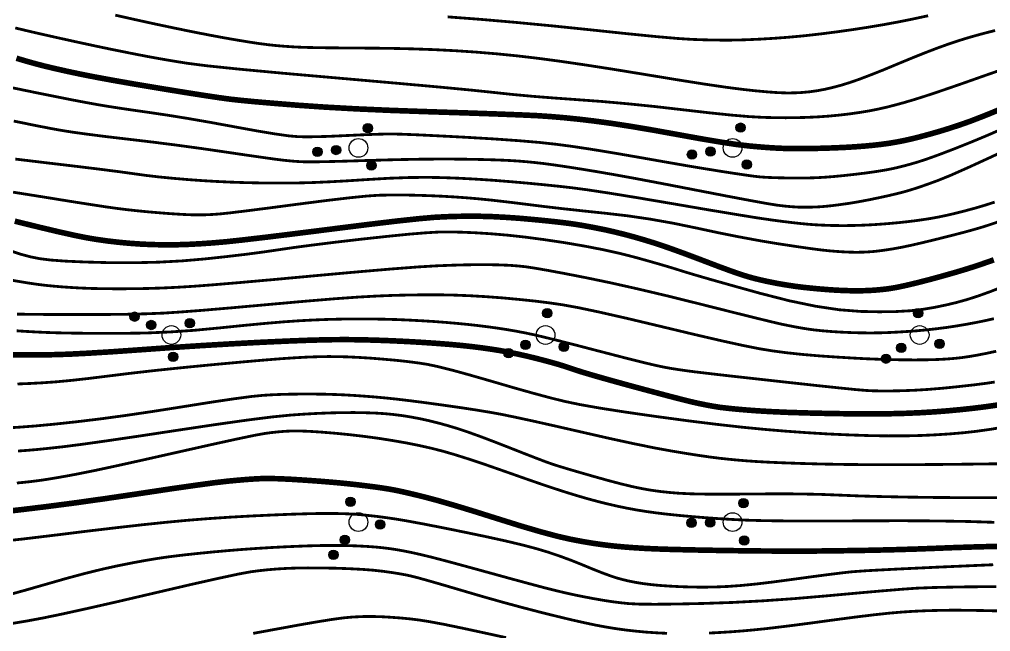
# Model space of a CAD drawing. Extents: x 396500 to 398250, y 1005980 to 1008200.
# Drawn here: x 398163.97 to 398189.93, y 1007941.11 to 1007957.47 of the extents above; entities that cross this region are included whole.
import ezdxf

# ---------------------------------------------------------------- set-up
doc = ezdxf.new("R2010")
doc.units = 0
doc.header["$LTSCALE"] = 0.5
doc.layers.get('0').update_dxf_attribs({"linetype": 'CONTINUOUS'})
doc.layers.add('DGX', color=2, linetype='CONTINUOUS')
doc.layers.add('ZBTZ', color=3, linetype='CONTINUOUS')

# ---------------------------------------------------------------- blocks, each defined once
blk = doc.blocks.new('*U110')
at = {"linetype": 'Continuous'}
for points in [[(-0.25, 2.2), (-0.238, 2.123), (-0.238, 2.277)], [(-0.238, 2.277), (-0.202, 2.053), (-0.202, 2.347)], [(-0.202, 2.053), (-0.238, 2.277), (-0.238, 2.123)], [(-0.202, 2.347), (-0.147, 1.998), (-0.147, 2.402)], [(-0.147, 1.998), (-0.202, 2.347), (-0.202, 2.053)], [(-0.147, 2.402), (-0.077, 1.962), (-0.077, 2.438)], [(-0.077, 1.962), (-0.147, 2.402), (-0.147, 1.998)], [(-0.077, 2.438), (0, 1.95), (0, 2.45)], [(0, 1.95), (-0.077, 2.438), (-0.077, 1.962)], [(0, 2.45), (0.077, 1.962), (0.077, 2.438)], [(0.077, 1.962), (0, 2.45), (0, 1.95)], [(0.077, 2.438), (0.147, 1.998), (0.147, 2.402)], [(0.147, 1.998), (0.077, 2.438), (0.077, 1.962)], [(0.147, 2.402), (0.202, 2.053), (0.202, 2.347)], [(0.202, 2.053), (0.147, 2.402), (0.147, 1.998)], [(0.202, 2.347), (0.238, 2.123), (0.238, 2.277)], [(0.238, 2.123), (0.202, 2.347), (0.202, 2.053)], [(0.25, 2.2), (0.238, 2.277), (0.238, 2.123)]]:
    blk.add_solid(points, dxfattribs=at)
blk = doc.blocks.new('*U109')
at = {"linetype": 'Continuous'}
for points in [[(-0.25, 1.2), (-0.238, 1.123), (-0.238, 1.277)], [(-0.238, 1.277), (-0.202, 1.053), (-0.202, 1.347)], [(-0.202, 1.053), (-0.238, 1.277), (-0.238, 1.123)], [(-0.202, 1.347), (-0.147, 0.998), (-0.147, 1.402)], [(-0.147, 0.998), (-0.202, 1.347), (-0.202, 1.053)], [(-0.147, 1.402), (-0.077, 0.962), (-0.077, 1.438)], [(-0.077, 0.962), (-0.147, 1.402), (-0.147, 0.998)], [(-0.077, 1.438), (0, 0.95), (0, 1.45)], [(0, 0.95), (-0.077, 1.438), (-0.077, 0.962)], [(0, 1.45), (0.077, 0.962), (0.077, 1.438)], [(0.077, 0.962), (0, 1.45), (0, 0.95)], [(0.077, 1.438), (0.147, 0.998), (0.147, 1.402)], [(0.147, 0.998), (0.077, 1.438), (0.077, 0.962)], [(0.147, 1.402), (0.202, 1.053), (0.202, 1.347)], [(0.202, 1.053), (0.147, 1.402), (0.147, 0.998)], [(0.202, 1.347), (0.238, 1.123), (0.238, 1.277)], [(0.238, 1.123), (0.202, 1.347), (0.202, 1.053)], [(0.25, 1.2), (0.238, 1.277), (0.238, 1.123)]]:
    blk.add_solid(points, dxfattribs=at)
blk = doc.blocks.new('*U108')
at = {"linetype": 'Continuous'}
for points in [[(-1.238, -0.523), (-1.202, -0.747), (-1.202, -0.453)], [(-1.202, -0.453), (-1.147, -0.802), (-1.147, -0.398)], [(-1.147, -0.802), (-1.202, -0.453), (-1.202, -0.747)], [(-1.147, -0.398), (-1.077, -0.838), (-1.077, -0.362)], [(-1.077, -0.838), (-1.147, -0.398), (-1.147, -0.802)], [(-1.077, -0.362), (-1, -0.85), (-1, -0.35)], [(-1, -0.85), (-1.077, -0.362), (-1.077, -0.838)], [(-1, -0.35), (-0.923, -0.838), (-0.923, -0.362)], [(-0.923, -0.838), (-1, -0.35), (-1, -0.85)], [(-0.923, -0.362), (-0.853, -0.802), (-0.853, -0.398)], [(-0.853, -0.802), (-0.923, -0.362), (-0.923, -0.838)], [(-0.853, -0.398), (-0.798, -0.747), (-0.798, -0.453)], [(-0.798, -0.747), (-0.853, -0.398), (-0.853, -0.802)], [(-0.798, -0.453), (-0.762, -0.677), (-0.762, -0.523)], [(-0.762, -0.677), (-0.798, -0.453), (-0.798, -0.747)], [(-1.25, -0.6), (-1.238, -0.677), (-1.238, -0.523)], [(-1.202, -0.747), (-1.238, -0.523), (-1.238, -0.677)], [(-0.75, -0.6), (-0.762, -0.523), (-0.762, -0.677)]]:
    blk.add_solid(points, dxfattribs=at)
blk = doc.blocks.new('*U107')
at = {"linetype": 'Continuous'}
for points in [[(0.762, -0.523), (0.798, -0.747), (0.798, -0.453)], [(0.798, -0.453), (0.853, -0.802), (0.853, -0.398)], [(0.853, -0.802), (0.798, -0.453), (0.798, -0.747)], [(0.853, -0.398), (0.923, -0.838), (0.923, -0.362)], [(0.923, -0.838), (0.853, -0.398), (0.853, -0.802)], [(0.923, -0.362), (1, -0.85), (1, -0.35)], [(1, -0.85), (0.923, -0.362), (0.923, -0.838)], [(1, -0.35), (1.077, -0.838), (1.077, -0.362)], [(1.077, -0.838), (1, -0.35), (1, -0.85)], [(1.077, -0.362), (1.147, -0.802), (1.147, -0.398)], [(1.147, -0.802), (1.077, -0.362), (1.077, -0.838)], [(1.147, -0.398), (1.202, -0.747), (1.202, -0.453)], [(1.202, -0.747), (1.147, -0.398), (1.147, -0.802)], [(1.202, -0.453), (1.238, -0.677), (1.238, -0.523)], [(1.238, -0.677), (1.202, -0.453), (1.202, -0.747)], [(0.75, -0.6), (0.762, -0.677), (0.762, -0.523)], [(0.798, -0.747), (0.762, -0.523), (0.762, -0.677)], [(1.25, -0.6), (1.238, -0.523), (1.238, -0.677)]]:
    blk.add_solid(points, dxfattribs=at)
blk = doc.blocks.new('gc160')
for centre, radius in [((0, 2.2), 0.25), ((0, 1.2), 0.25), ((0, 0), 0.5), ((-1, -0.6), 0.25), ((1, -0.6), 0.25)]:
    blk.add_circle(centre, radius)
at = {"linetype": 'Continuous'}
for name in ['*U110', '*U109', '*U108', '*U107']:
    blk.add_blockref(name, (0, 0), dxfattribs=at)

msp = doc.modelspace()

# ---------------------------------------------------------------- linework, layer by layer
at = {"layer": 'DGX', "linetype": 'Continuous', "const_width": 0.075}
for points in [[(398190.052, 1007957.177), (398189.724, 1007957.094), (398189.409, 1007957.007), (398189.109, 1007956.916), (398188.823, 1007956.821), (398188.527, 1007956.715), (398188.2, 1007956.59), (398187.84, 1007956.446), (398187.448, 1007956.284), (398187.063, 1007956.123), (398186.721, 1007955.988), (398186.424, 1007955.875), (398186.171, 1007955.787), (398185.944, 1007955.717), (398185.722, 1007955.657), (398185.506, 1007955.607), (398185.297, 1007955.568), (398185.09, 1007955.539), (398184.883, 1007955.52), (398184.676, 1007955.51), (398184.469, 1007955.509), (398184.241, 1007955.517), (398183.973, 1007955.536), (398183.665, 1007955.564), (398183.317, 1007955.602), (398182.88, 1007955.658), (398182.307, 1007955.742), (398181.598, 1007955.854), (398180.752, 1007955.993), (398179.883, 1007956.135), (398179.107, 1007956.256), (398178.422, 1007956.356), (398177.829, 1007956.435), (398177.282, 1007956.499), (398176.732, 1007956.554), (398176.181, 1007956.6), (398175.629, 1007956.637), (398175.064, 1007956.666), (398174.478, 1007956.687), (398173.869, 1007956.701), (398173.239, 1007956.707), (398172.649, 1007956.711), (398172.163, 1007956.716), (398171.78, 1007956.722), (398171.502, 1007956.73), (398171.278, 1007956.741), (398171.059, 1007956.756), (398170.845, 1007956.774), (398170.637, 1007956.796), (398170.408, 1007956.825), (398170.132, 1007956.866), (398169.809, 1007956.919), (398169.439, 1007956.983), (398169.027, 1007957.06), (398168.578, 1007957.148), (398168.091, 1007957.248), (398167.567, 1007957.359), (398167.038, 1007957.475), (398166.537, 1007957.588)], [(398175.42, 1007957.542), (398176.306, 1007957.475), (398177.242, 1007957.394), (398178.228, 1007957.3), (398179.264, 1007957.193), (398180.227, 1007957.091), (398180.992, 1007957.015), (398181.56, 1007956.965), (398181.931, 1007956.941), (398182.197, 1007956.931), (398182.454, 1007956.924), (398182.7, 1007956.921), (398182.936, 1007956.92), (398183.186, 1007956.923), (398183.473, 1007956.933), (398183.798, 1007956.948), (398184.16, 1007956.97), (398184.549, 1007956.999), (398184.956, 1007957.037), (398185.379, 1007957.085), (398185.82, 1007957.141), (398186.258, 1007957.203), (398186.673, 1007957.267), (398187.066, 1007957.333), (398187.436, 1007957.401), (398187.822, 1007957.478), (398188.262, 1007957.572)], [(398190.244, 1007956.135), (398189.735, 1007955.958), (398189.234, 1007955.781), (398188.801, 1007955.631), (398188.434, 1007955.506), (398188.134, 1007955.408), (398187.873, 1007955.326), (398187.622, 1007955.252), (398187.381, 1007955.186), (398187.15, 1007955.127), (398186.918, 1007955.075), (398186.674, 1007955.027), (398186.419, 1007954.985), (398186.152, 1007954.947), (398185.878, 1007954.915), (398185.601, 1007954.889), (398185.32, 1007954.869), (398185.037, 1007954.856), (398184.749, 1007954.848), (398184.454, 1007954.845), (398184.153, 1007954.848), (398183.846, 1007954.856), (398183.479, 1007954.876), (398183, 1007954.917), (398182.41, 1007954.978), (398181.707, 1007955.059), (398180.962, 1007955.145), (398180.242, 1007955.218), (398179.549, 1007955.28), (398178.882, 1007955.329), (398178.253, 1007955.374), (398177.674, 1007955.42), (398177.145, 1007955.469), (398176.667, 1007955.52), (398176.065, 1007955.583), (398175.167, 1007955.669), (398173.972, 1007955.776), (398172.481, 1007955.907), (398171.002, 1007956.037), (398169.845, 1007956.145), (398169.008, 1007956.232), (398168.493, 1007956.297), (398168.132, 1007956.354), (398167.757, 1007956.418), (398167.367, 1007956.489), (398166.963, 1007956.567), (398166.529, 1007956.654), (398166.05, 1007956.754), (398165.525, 1007956.867), (398164.954, 1007956.993), (398164.384, 1007957.122), (398163.864, 1007957.245)], [(398163.731, 1007955.658), (398164.317, 1007955.537), (398164.892, 1007955.421), (398165.374, 1007955.325), (398165.762, 1007955.251), (398166.056, 1007955.198), (398166.33, 1007955.152), (398166.657, 1007955.101), (398167.037, 1007955.045), (398167.471, 1007954.983), (398167.956, 1007954.911), (398168.492, 1007954.824), (398169.078, 1007954.722), (398169.715, 1007954.605), (398170.317, 1007954.495), (398170.802, 1007954.414), (398171.169, 1007954.362), (398171.418, 1007954.34), (398171.639, 1007954.335), (398171.923, 1007954.339), (398172.27, 1007954.349), (398172.68, 1007954.368), (398173.088, 1007954.387), (398173.431, 1007954.401), (398173.709, 1007954.409), (398173.921, 1007954.412), (398174.18, 1007954.406), (398174.596, 1007954.39), (398175.17, 1007954.362), (398175.901, 1007954.324), (398176.66, 1007954.279), (398177.316, 1007954.233), (398177.869, 1007954.186), (398178.318, 1007954.137), (398178.756, 1007954.079), (398179.27, 1007954.001), (398179.862, 1007953.904), (398180.531, 1007953.788), (398181.201, 1007953.67), (398181.793, 1007953.567), (398182.309, 1007953.481), (398182.747, 1007953.41), (398183.111, 1007953.354), (398183.401, 1007953.311), (398183.617, 1007953.281), (398183.76, 1007953.265), (398183.883, 1007953.256), (398184.039, 1007953.248), (398184.229, 1007953.242), (398184.452, 1007953.237), (398184.686, 1007953.234), (398184.908, 1007953.234), (398185.117, 1007953.238), (398185.315, 1007953.245), (398185.519, 1007953.257), (398185.749, 1007953.275), (398186.004, 1007953.3), (398186.284, 1007953.331), (398186.561, 1007953.364), (398186.808, 1007953.398), (398187.025, 1007953.432), (398187.212, 1007953.465), (398187.39, 1007953.503), (398187.579, 1007953.549), (398187.781, 1007953.603), (398187.994, 1007953.665), (398188.246, 1007953.748), (398188.565, 1007953.863), (398188.95, 1007954.01), (398189.401, 1007954.19), (398189.863, 1007954.382), (398190.282, 1007954.566)], [(398190.752, 1007954.176), (398189.969, 1007953.807), (398189.336, 1007953.516), (398188.855, 1007953.303), (398188.524, 1007953.169), (398188.283, 1007953.081), (398188.07, 1007953.006), (398187.884, 1007952.945), (398187.727, 1007952.896), (398187.571, 1007952.853), (398187.391, 1007952.808), (398187.187, 1007952.76), (398186.958, 1007952.71), (398186.727, 1007952.662), (398186.517, 1007952.621), (398186.327, 1007952.587), (398186.157, 1007952.559), (398186.001, 1007952.537), (398185.851, 1007952.516), (398185.707, 1007952.498), (398185.569, 1007952.483), (398185.43, 1007952.47), (398185.282, 1007952.461), (398185.125, 1007952.456), (398184.959, 1007952.454), (398184.785, 1007952.457), (398184.604, 1007952.468), (398184.415, 1007952.486), (398184.218, 1007952.51), (398183.932, 1007952.557), (398183.475, 1007952.64), (398182.846, 1007952.759), (398182.045, 1007952.914), (398181.214, 1007953.075), (398180.491, 1007953.212), (398179.877, 1007953.324), (398179.373, 1007953.411), (398178.95, 1007953.48), (398178.581, 1007953.538), (398178.267, 1007953.584), (398178.007, 1007953.619), (398177.774, 1007953.646), (398177.541, 1007953.669), (398177.308, 1007953.688), (398177.075, 1007953.703), (398176.814, 1007953.715), (398176.499, 1007953.725), (398176.128, 1007953.734), (398175.703, 1007953.74), (398175.216, 1007953.742), (398174.658, 1007953.737), (398174.031, 1007953.725), (398173.333, 1007953.705), (398172.676, 1007953.685), (398172.169, 1007953.672), (398171.812, 1007953.666), (398171.605, 1007953.667), (398171.469, 1007953.673), (398171.326, 1007953.682), (398171.175, 1007953.696), (398171.017, 1007953.712), (398170.796, 1007953.74), (398170.46, 1007953.787), (398170.008, 1007953.852), (398169.44, 1007953.936), (398168.812, 1007954.027), (398168.18, 1007954.113), (398167.544, 1007954.194), (398166.903, 1007954.27), (398166.307, 1007954.34), (398165.802, 1007954.404), (398165.39, 1007954.461), (398165.069, 1007954.512), (398164.748, 1007954.571), (398164.333, 1007954.653), (398163.823, 1007954.757)], [(398190.04, 1007952.591), (398189.78, 1007952.507), (398189.514, 1007952.429), (398189.242, 1007952.355), (398188.975, 1007952.288), (398188.729, 1007952.231), (398188.502, 1007952.185), (398188.295, 1007952.148), (398188.097, 1007952.118), (398187.897, 1007952.09), (398187.696, 1007952.066), (398187.493, 1007952.044), (398187.29, 1007952.025), (398187.086, 1007952.008), (398186.882, 1007951.993), (398186.677, 1007951.981), (398186.472, 1007951.972), (398186.262, 1007951.966), (398186.049, 1007951.963), (398185.833, 1007951.964), (398185.621, 1007951.968), (398185.418, 1007951.976), (398185.226, 1007951.986), (398185.045, 1007952), (398184.853, 1007952.018), (398184.63, 1007952.043), (398184.375, 1007952.074), (398184.09, 1007952.112), (398183.699, 1007952.169), (398183.131, 1007952.261), (398182.384, 1007952.385), (398181.46, 1007952.544), (398180.529, 1007952.702), (398179.764, 1007952.827), (398179.164, 1007952.918), (398178.731, 1007952.976), (398178.365, 1007953.017), (398177.972, 1007953.057), (398177.551, 1007953.098), (398177.101, 1007953.137), (398176.641, 1007953.174), (398176.189, 1007953.204), (398175.744, 1007953.228), (398175.307, 1007953.245), (398174.856, 1007953.253), (398174.37, 1007953.247), (398173.849, 1007953.228), (398173.292, 1007953.195), (398172.746, 1007953.16), (398172.257, 1007953.133), (398171.826, 1007953.114), (398171.451, 1007953.104), (398171.101, 1007953.1), (398170.743, 1007953.1), (398170.377, 1007953.104), (398170.003, 1007953.112), (398169.623, 1007953.125), (398169.238, 1007953.143), (398168.848, 1007953.166), (398168.454, 1007953.195), (398168.068, 1007953.228), (398167.703, 1007953.264), (398167.361, 1007953.304), (398167.04, 1007953.348), (398166.66, 1007953.401), (398166.138, 1007953.468), (398165.476, 1007953.549), (398164.673, 1007953.644), (398163.866, 1007953.741)], [(398163.806, 1007952.856), (398164.565, 1007952.736), (398165.255, 1007952.624), (398165.821, 1007952.535), (398166.264, 1007952.467), (398166.583, 1007952.422), (398166.847, 1007952.389), (398167.126, 1007952.359), (398167.42, 1007952.33), (398167.727, 1007952.304), (398168.023, 1007952.281), (398168.281, 1007952.265), (398168.502, 1007952.254), (398168.684, 1007952.249), (398168.849, 1007952.25), (398169.017, 1007952.254), (398169.187, 1007952.264), (398169.359, 1007952.277), (398169.617, 1007952.305), (398170.044, 1007952.357), (398170.64, 1007952.433), (398171.405, 1007952.534), (398172.177, 1007952.633), (398172.796, 1007952.706), (398173.261, 1007952.753), (398173.573, 1007952.774), (398173.816, 1007952.779), (398174.078, 1007952.781), (398174.357, 1007952.779), (398174.654, 1007952.772), (398174.961, 1007952.762), (398175.271, 1007952.748), (398175.584, 1007952.73), (398175.9, 1007952.708), (398176.238, 1007952.679), (398176.616, 1007952.641), (398177.033, 1007952.593), (398177.491, 1007952.537), (398177.984, 1007952.475), (398178.505, 1007952.414), (398179.056, 1007952.354), (398179.636, 1007952.293), (398180.233, 1007952.224), (398180.837, 1007952.135), (398181.446, 1007952.027), (398182.061, 1007951.9), (398182.662, 1007951.771), (398183.23, 1007951.658), (398183.764, 1007951.559), (398184.264, 1007951.476), (398184.712, 1007951.408), (398185.086, 1007951.354), (398185.388, 1007951.314), (398185.617, 1007951.289), (398185.802, 1007951.274), (398185.974, 1007951.262), (398186.131, 1007951.255), (398186.275, 1007951.251), (398186.41, 1007951.251), (398186.537, 1007951.254), (398186.658, 1007951.26), (398186.773, 1007951.268), (398186.893, 1007951.28), (398187.029, 1007951.297), (398187.181, 1007951.319), (398187.35, 1007951.346), (398187.556, 1007951.384), (398187.823, 1007951.44), (398188.15, 1007951.516), (398188.537, 1007951.61), (398188.925, 1007951.708), (398189.256, 1007951.794), (398189.53, 1007951.87), (398189.746, 1007951.934), (398189.94, 1007951.997), (398190.146, 1007952.067)], [(398163.625, 1007950.529), (398163.94, 1007950.473), (398164.221, 1007950.427), (398164.468, 1007950.391), (398164.681, 1007950.365), (398164.886, 1007950.345), (398165.106, 1007950.326), (398165.342, 1007950.31), (398165.594, 1007950.295), (398165.873, 1007950.284), (398166.189, 1007950.277), (398166.544, 1007950.274), (398166.936, 1007950.275), (398167.349, 1007950.281), (398167.767, 1007950.294), (398168.19, 1007950.314), (398168.617, 1007950.34), (398169.144, 1007950.38), (398169.869, 1007950.441), (398170.79, 1007950.523), (398171.908, 1007950.626), (398173.022, 1007950.727), (398173.934, 1007950.805), (398174.642, 1007950.859), (398175.147, 1007950.889), (398175.536, 1007950.904), (398175.897, 1007950.914), (398176.229, 1007950.919), (398176.532, 1007950.918), (398176.81, 1007950.912), (398177.063, 1007950.902), (398177.292, 1007950.885), (398177.497, 1007950.864), (398177.743, 1007950.827), (398178.095, 1007950.766), (398178.552, 1007950.681), (398179.116, 1007950.571), (398179.77, 1007950.435), (398180.497, 1007950.272), (398181.297, 1007950.083), (398182.171, 1007949.866), (398182.99, 1007949.659), (398183.626, 1007949.501), (398184.077, 1007949.391), (398184.345, 1007949.328), (398184.521, 1007949.292), (398184.695, 1007949.258), (398184.867, 1007949.227), (398185.037, 1007949.199), (398185.221, 1007949.174), (398185.433, 1007949.152), (398185.673, 1007949.132), (398185.941, 1007949.115), (398186.217, 1007949.103), (398186.482, 1007949.096), (398186.735, 1007949.094), (398186.976, 1007949.097), (398187.214, 1007949.105), (398187.459, 1007949.117), (398187.71, 1007949.133), (398187.968, 1007949.152), (398188.228, 1007949.177), (398188.489, 1007949.206), (398188.751, 1007949.24), (398189.013, 1007949.279), (398189.273, 1007949.323), (398189.527, 1007949.37), (398189.776, 1007949.42), (398190.02, 1007949.475)], [(398190.083, 1007948.605), (398189.834, 1007948.551), (398189.6, 1007948.505), (398189.382, 1007948.467), (398189.178, 1007948.437), (398188.972, 1007948.414), (398188.744, 1007948.396), (398188.494, 1007948.383), (398188.222, 1007948.376), (398187.932, 1007948.373), (398187.63, 1007948.374), (398187.314, 1007948.38), (398186.984, 1007948.389), (398186.631, 1007948.403), (398186.243, 1007948.423), (398185.82, 1007948.449), (398185.363, 1007948.48), (398184.906, 1007948.519), (398184.482, 1007948.564), (398184.091, 1007948.616), (398183.733, 1007948.675), (398183.313, 1007948.759), (398182.735, 1007948.886), (398181.999, 1007949.057), (398181.105, 1007949.271), (398180.211, 1007949.484), (398179.476, 1007949.651), (398178.901, 1007949.772), (398178.486, 1007949.847), (398178.135, 1007949.898), (398177.755, 1007949.945), (398177.345, 1007949.988), (398176.906, 1007950.029), (398176.459, 1007950.063), (398176.026, 1007950.088), (398175.608, 1007950.105), (398175.204, 1007950.113), (398174.803, 1007950.113), (398174.392, 1007950.108), (398173.973, 1007950.098), (398173.545, 1007950.081), (398173.038, 1007950.053), (398172.383, 1007950.006), (398171.581, 1007949.939), (398170.63, 1007949.854), (398169.687, 1007949.769), (398168.905, 1007949.702), (398168.286, 1007949.654), (398167.828, 1007949.624), (398167.403, 1007949.607), (398166.88, 1007949.594), (398166.259, 1007949.587), (398165.541, 1007949.585), (398164.849, 1007949.587), (398164.305, 1007949.591), (398163.91, 1007949.597)], [(398163.901, 1007949.151), (398164.167, 1007949.134), (398164.432, 1007949.119), (398164.697, 1007949.107), (398164.961, 1007949.098), (398165.27, 1007949.091), (398165.668, 1007949.086), (398166.154, 1007949.083), (398166.729, 1007949.083), (398167.356, 1007949.092), (398167.999, 1007949.12), (398168.657, 1007949.165), (398169.33, 1007949.229), (398169.975, 1007949.295), (398170.544, 1007949.349), (398171.039, 1007949.391), (398171.459, 1007949.42), (398171.839, 1007949.44), (398172.217, 1007949.455), (398172.592, 1007949.464), (398172.964, 1007949.468), (398173.331, 1007949.467), (398173.692, 1007949.462), (398174.047, 1007949.452), (398174.395, 1007949.437), (398174.734, 1007949.419), (398175.06, 1007949.399), (398175.373, 1007949.375), (398175.672, 1007949.349), (398175.96, 1007949.321), (398176.236, 1007949.29), (398176.501, 1007949.257), (398176.755, 1007949.222), (398177.001, 1007949.184), (398177.24, 1007949.143), (398177.475, 1007949.098), (398177.704, 1007949.051), (398177.986, 1007948.985), (398178.383, 1007948.887), (398178.894, 1007948.757), (398179.519, 1007948.594), (398180.137, 1007948.434), (398180.628, 1007948.31), (398180.992, 1007948.224), (398181.229, 1007948.174), (398181.408, 1007948.143), (398181.599, 1007948.113), (398181.8, 1007948.084), (398182.013, 1007948.056), (398182.323, 1007948.019), (398182.815, 1007947.962), (398183.491, 1007947.886), (398184.35, 1007947.791), (398185.203, 1007947.697), (398185.862, 1007947.627), (398186.328, 1007947.58), (398186.6, 1007947.557), (398186.793, 1007947.547), (398187.021, 1007947.543), (398187.285, 1007947.544), (398187.583, 1007947.55), (398187.913, 1007947.563), (398188.271, 1007947.585), (398188.657, 1007947.617), (398189.069, 1007947.659), (398189.462, 1007947.703), (398189.787, 1007947.744), (398190.043, 1007947.782)], [(398163.923, 1007947.73), (398164.254, 1007947.743), (398164.589, 1007947.761), (398164.955, 1007947.787), (398165.378, 1007947.827), (398165.858, 1007947.881), (398166.395, 1007947.948), (398166.989, 1007948.021), (398167.642, 1007948.095), (398168.353, 1007948.169), (398169.123, 1007948.244), (398169.862, 1007948.312), (398170.48, 1007948.366), (398170.977, 1007948.406), (398171.354, 1007948.431), (398171.662, 1007948.448), (398171.954, 1007948.458), (398172.228, 1007948.463), (398172.486, 1007948.461), (398172.75, 1007948.454), (398173.042, 1007948.44), (398173.362, 1007948.42), (398173.711, 1007948.392), (398174.056, 1007948.361), (398174.367, 1007948.327), (398174.643, 1007948.291), (398174.884, 1007948.253), (398175.159, 1007948.195), (398175.536, 1007948.101), (398176.016, 1007947.969), (398176.599, 1007947.801), (398177.195, 1007947.627), (398177.718, 1007947.48), (398178.167, 1007947.359), (398178.541, 1007947.266), (398178.948, 1007947.181), (398179.49, 1007947.085), (398180.168, 1007946.979), (398180.983, 1007946.862), (398181.828, 1007946.748), (398182.595, 1007946.653), (398183.286, 1007946.575), (398183.9, 1007946.515), (398184.473, 1007946.467), (398185.041, 1007946.427), (398185.603, 1007946.393), (398186.16, 1007946.368), (398186.695, 1007946.35), (398187.192, 1007946.342), (398187.65, 1007946.343), (398188.069, 1007946.353), (398188.461, 1007946.371), (398188.838, 1007946.395), (398189.199, 1007946.426), (398189.546, 1007946.464), (398189.948, 1007946.521), (398190.48, 1007946.612)], [(398163.54, 1007946.55), (398163.942, 1007946.573), (398164.402, 1007946.608), (398164.919, 1007946.657), (398165.494, 1007946.719), (398166.125, 1007946.795), (398166.812, 1007946.888), (398167.555, 1007946.998), (398168.355, 1007947.124), (398169.108, 1007947.244), (398169.714, 1007947.334), (398170.173, 1007947.395), (398170.483, 1007947.426), (398170.728, 1007947.441), (398170.991, 1007947.452), (398171.271, 1007947.458), (398171.569, 1007947.461), (398171.868, 1007947.46), (398172.154, 1007947.456), (398172.426, 1007947.448), (398172.683, 1007947.437), (398172.938, 1007947.422), (398173.199, 1007947.404), (398173.466, 1007947.383), (398173.741, 1007947.358), (398174.047, 1007947.326), (398174.409, 1007947.283), (398174.828, 1007947.229), (398175.303, 1007947.164), (398175.778, 1007947.096), (398176.198, 1007947.032), (398176.561, 1007946.972), (398176.868, 1007946.916), (398177.212, 1007946.845), (398177.685, 1007946.743), (398178.287, 1007946.608), (398179.017, 1007946.441), (398179.763, 1007946.271), (398180.409, 1007946.131), (398180.957, 1007946.02), (398181.405, 1007945.938), (398181.784, 1007945.875), (398182.122, 1007945.822), (398182.419, 1007945.779), (398182.675, 1007945.746), (398182.915, 1007945.72), (398183.161, 1007945.696), (398183.415, 1007945.675), (398183.676, 1007945.657), (398183.984, 1007945.64), (398184.378, 1007945.623), (398184.857, 1007945.606), (398185.423, 1007945.59), (398186.094, 1007945.578), (398186.89, 1007945.572), (398187.81, 1007945.573), (398188.855, 1007945.581), (398189.845, 1007945.593), (398190.603, 1007945.605)], [(398163.937, 1007945.938), (398164.166, 1007945.954), (398164.443, 1007945.978), (398164.767, 1007946.011), (398165.138, 1007946.052), (398165.625, 1007946.114), (398166.294, 1007946.208), (398167.146, 1007946.333), (398168.181, 1007946.49), (398169.215, 1007946.645), (398170.064, 1007946.765), (398170.729, 1007946.849), (398171.209, 1007946.897), (398171.589, 1007946.924), (398171.952, 1007946.944), (398172.297, 1007946.957), (398172.625, 1007946.965), (398172.934, 1007946.966), (398173.221, 1007946.961), (398173.486, 1007946.952), (398173.73, 1007946.937), (398173.965, 1007946.915), (398174.204, 1007946.885), (398174.446, 1007946.846), (398174.692, 1007946.799), (398174.94, 1007946.744), (398175.188, 1007946.682), (398175.437, 1007946.613), (398175.687, 1007946.537), (398175.96, 1007946.446), (398176.281, 1007946.331), (398176.649, 1007946.192), (398177.065, 1007946.03), (398177.466, 1007945.872), (398177.788, 1007945.747), (398178.032, 1007945.654), (398178.198, 1007945.595), (398178.363, 1007945.541), (398178.603, 1007945.468), (398178.92, 1007945.375), (398179.312, 1007945.262), (398179.716, 1007945.149), (398180.07, 1007945.056), (398180.374, 1007944.983), (398180.628, 1007944.93), (398180.861, 1007944.89), (398181.105, 1007944.856), (398181.359, 1007944.829), (398181.623, 1007944.808), (398181.945, 1007944.793), (398182.372, 1007944.785), (398182.905, 1007944.784), (398183.542, 1007944.789), (398184.207, 1007944.794), (398184.821, 1007944.791), (398185.385, 1007944.779), (398185.898, 1007944.759), (398186.427, 1007944.737), (398187.039, 1007944.72), (398187.734, 1007944.706), (398188.511, 1007944.696), (398189.274, 1007944.691), (398189.925, 1007944.689), (398190.466, 1007944.691)], [(398163.906, 1007945.083), (398164.063, 1007945.098), (398164.224, 1007945.115), (398164.391, 1007945.135), (398164.562, 1007945.158), (398164.754, 1007945.187), (398164.982, 1007945.225), (398165.247, 1007945.272), (398165.548, 1007945.328), (398165.952, 1007945.409), (398166.525, 1007945.532), (398167.267, 1007945.696), (398168.178, 1007945.901), (398169.072, 1007946.102), (398169.761, 1007946.253), (398170.246, 1007946.355), (398170.526, 1007946.406), (398170.703, 1007946.43), (398170.881, 1007946.449), (398171.059, 1007946.464), (398171.237, 1007946.473), (398171.442, 1007946.474), (398171.704, 1007946.465), (398172.021, 1007946.445), (398172.394, 1007946.415), (398172.791, 1007946.376), (398173.183, 1007946.33), (398173.569, 1007946.278), (398173.949, 1007946.218), (398174.315, 1007946.154), (398174.659, 1007946.085), (398174.981, 1007946.013), (398175.281, 1007945.937), (398175.602, 1007945.844), (398175.986, 1007945.723), (398176.435, 1007945.573), (398176.948, 1007945.394), (398177.461, 1007945.213), (398177.908, 1007945.058), (398178.29, 1007944.93), (398178.607, 1007944.828), (398178.888, 1007944.742), (398179.164, 1007944.662), (398179.434, 1007944.589), (398179.699, 1007944.523), (398179.96, 1007944.463), (398180.219, 1007944.409), (398180.476, 1007944.362), (398180.731, 1007944.321), (398180.998, 1007944.284), (398181.291, 1007944.249), (398181.612, 1007944.216), (398181.959, 1007944.184), (398182.321, 1007944.155), (398182.688, 1007944.129), (398183.058, 1007944.107), (398183.433, 1007944.089), (398183.906, 1007944.076), (398184.567, 1007944.068), (398185.418, 1007944.067), (398186.459, 1007944.071), (398187.534, 1007944.075), (398188.488, 1007944.069), (398189.321, 1007944.055), (398190.033, 1007944.032)], [(398190.001, 1007942.899), (398188.516, 1007942.834), (398187.389, 1007942.78), (398186.619, 1007942.739), (398186.208, 1007942.709), (398185.935, 1007942.678), (398185.582, 1007942.634), (398185.149, 1007942.577), (398184.637, 1007942.507), (398184.114, 1007942.437), (398183.652, 1007942.382), (398183.251, 1007942.343), (398182.909, 1007942.318), (398182.596, 1007942.305), (398182.281, 1007942.299), (398181.964, 1007942.302), (398181.644, 1007942.312), (398181.34, 1007942.328), (398181.067, 1007942.347), (398180.827, 1007942.371), (398180.619, 1007942.398), (398180.432, 1007942.429), (398180.256, 1007942.464), (398180.09, 1007942.504), (398179.935, 1007942.547), (398179.766, 1007942.603), (398179.557, 1007942.68), (398179.308, 1007942.778), (398179.021, 1007942.897), (398178.713, 1007943.02), (398178.404, 1007943.134), (398178.094, 1007943.238), (398177.783, 1007943.331), (398177.427, 1007943.425), (398176.984, 1007943.531), (398176.453, 1007943.648), (398175.834, 1007943.777), (398175.225, 1007943.9), (398174.721, 1007943.998), (398174.323, 1007944.071), (398174.031, 1007944.12), (398173.794, 1007944.155), (398173.562, 1007944.186), (398173.335, 1007944.212), (398173.112, 1007944.235), (398172.879, 1007944.253), (398172.619, 1007944.264), (398172.333, 1007944.269), (398172.02, 1007944.269), (398171.66, 1007944.261), (398171.234, 1007944.248), (398170.74, 1007944.228), (398170.18, 1007944.202), (398169.59, 1007944.169), (398169.009, 1007944.13), (398168.437, 1007944.084), (398167.874, 1007944.031), (398167.271, 1007943.968), (398166.581, 1007943.89), (398165.803, 1007943.798), (398164.938, 1007943.691), (398164.058, 1007943.585), (398163.236, 1007943.496)], [(398181.286, 1007941.065), (398181.015, 1007941.078), (398180.742, 1007941.096), (398180.469, 1007941.121), (398180.195, 1007941.152), (398179.919, 1007941.19), (398179.643, 1007941.235), (398179.366, 1007941.287), (398179.064, 1007941.351), (398178.714, 1007941.43), (398178.316, 1007941.526), (398177.87, 1007941.637), (398177.39, 1007941.762), (398176.892, 1007941.897), (398176.374, 1007942.043), (398175.838, 1007942.2), (398175.343, 1007942.346), (398174.948, 1007942.46), (398174.655, 1007942.542), (398174.462, 1007942.592), (398174.307, 1007942.626), (398174.127, 1007942.659), (398173.923, 1007942.691), (398173.694, 1007942.723), (398173.434, 1007942.752), (398173.133, 1007942.775), (398172.793, 1007942.793), (398172.414, 1007942.806), (398172.033, 1007942.812), (398171.688, 1007942.814), (398171.38, 1007942.81), (398171.108, 1007942.8), (398170.858, 1007942.785), (398170.617, 1007942.765), (398170.384, 1007942.74), (398170.159, 1007942.71), (398169.832, 1007942.65), (398169.295, 1007942.535), (398168.546, 1007942.367), (398167.586, 1007942.143), (398166.6, 1007941.913), (398165.772, 1007941.725), (398165.104, 1007941.578), (398164.594, 1007941.473), (398164.164, 1007941.393), (398163.737, 1007941.322)], [(398176.982, 1007940.95), (398176.396, 1007941.078), (398175.813, 1007941.204), (398175.329, 1007941.304), (398174.944, 1007941.376), (398174.658, 1007941.421), (398174.417, 1007941.451), (398174.169, 1007941.475), (398173.914, 1007941.494), (398173.652, 1007941.509), (398173.389, 1007941.516), (398173.133, 1007941.513), (398172.884, 1007941.501), (398172.642, 1007941.479), (398172.353, 1007941.44), (398171.963, 1007941.378), (398171.472, 1007941.293), (398170.881, 1007941.185), (398170.223, 1007941.064)], [(398190.512, 1007941.653), (398189.878, 1007941.671), (398189.351, 1007941.681), (398188.932, 1007941.684), (398188.572, 1007941.679), (398188.227, 1007941.67), (398187.895, 1007941.655), (398187.578, 1007941.635), (398187.229, 1007941.605), (398186.802, 1007941.559), (398186.297, 1007941.497), (398185.714, 1007941.42), (398185.134, 1007941.341), (398184.636, 1007941.276), (398184.222, 1007941.225), (398183.89, 1007941.186), (398183.599, 1007941.157), (398183.304, 1007941.13), (398183.006, 1007941.107), (398182.704, 1007941.088), (398182.404, 1007941.072)]]:
    msp.add_lwpolyline(points, dxfattribs=at)
at = {"layer": 'DGX', "color": 3, "linetype": 'Continuous', "lineweight": -2, "const_width": 0.15}
for points in [[(398190.269, 1007955.103), (398189.739, 1007954.888), (398189.384, 1007954.751), (398189.117, 1007954.657), (398188.849, 1007954.569), (398188.581, 1007954.486), (398188.313, 1007954.409), (398188.056, 1007954.34), (398187.82, 1007954.281), (398187.606, 1007954.233), (398187.413, 1007954.196), (398187.224, 1007954.164), (398187.02, 1007954.136), (398186.802, 1007954.111), (398186.569, 1007954.089), (398186.321, 1007954.07), (398186.054, 1007954.054), (398185.771, 1007954.041), (398185.469, 1007954.031), (398185.172, 1007954.024), (398184.902, 1007954.021), (398184.657, 1007954.022), (398184.439, 1007954.025), (398184.224, 1007954.034), (398183.99, 1007954.048), (398183.736, 1007954.068), (398183.463, 1007954.093), (398183.131, 1007954.133), (398182.702, 1007954.198), (398182.174, 1007954.287), (398181.549, 1007954.4), (398180.906, 1007954.516), (398180.324, 1007954.614), (398179.803, 1007954.695), (398179.344, 1007954.757), (398178.926, 1007954.807), (398178.53, 1007954.847), (398178.155, 1007954.879), (398177.802, 1007954.902), (398177.367, 1007954.922), (398176.746, 1007954.946), (398175.94, 1007954.974), (398174.948, 1007955.006), (398173.914, 1007955.042), (398172.983, 1007955.083), (398172.153, 1007955.129), (398171.426, 1007955.179), (398170.805, 1007955.229), (398170.297, 1007955.272), (398169.901, 1007955.31), (398169.616, 1007955.341), (398169.328, 1007955.38), (398168.92, 1007955.441), (398168.393, 1007955.524), (398167.747, 1007955.629), (398167.083, 1007955.74), (398166.503, 1007955.841), (398166.009, 1007955.932), (398165.599, 1007956.013), (398165.25, 1007956.087), (398164.935, 1007956.158), (398164.656, 1007956.224), (398164.412, 1007956.287), (398164.17, 1007956.355), (398163.895, 1007956.436)], [(398163.851, 1007952.081), (398164.478, 1007951.927), (398165.004, 1007951.802), (398165.428, 1007951.707), (398165.749, 1007951.642), (398166.026, 1007951.595), (398166.313, 1007951.554), (398166.612, 1007951.519), (398166.923, 1007951.49), (398167.238, 1007951.468), (398167.552, 1007951.455), (398167.864, 1007951.449), (398168.175, 1007951.451), (398168.489, 1007951.461), (398168.814, 1007951.478), (398169.148, 1007951.501), (398169.492, 1007951.531), (398169.931, 1007951.578), (398170.55, 1007951.65), (398171.347, 1007951.748), (398172.324, 1007951.871), (398173.296, 1007951.993), (398174.076, 1007952.086), (398174.666, 1007952.149), (398175.064, 1007952.184), (398175.368, 1007952.2), (398175.674, 1007952.21), (398175.982, 1007952.214), (398176.292, 1007952.212), (398176.614, 1007952.203), (398176.957, 1007952.185), (398177.322, 1007952.16), (398177.708, 1007952.126), (398178.077, 1007952.09), (398178.391, 1007952.056), (398178.65, 1007952.024), (398178.854, 1007951.995), (398179.036, 1007951.965), (398179.229, 1007951.93), (398179.434, 1007951.89), (398179.651, 1007951.846), (398179.881, 1007951.794), (398180.128, 1007951.733), (398180.39, 1007951.663), (398180.667, 1007951.583), (398180.978, 1007951.487), (398181.338, 1007951.365), (398181.748, 1007951.217), (398182.207, 1007951.044), (398182.648, 1007950.876), (398183.005, 1007950.745), (398183.277, 1007950.651), (398183.465, 1007950.593), (398183.611, 1007950.553), (398183.762, 1007950.516), (398183.916, 1007950.481), (398184.074, 1007950.448), (398184.235, 1007950.417), (398184.4, 1007950.388), (398184.569, 1007950.361), (398184.742, 1007950.336), (398184.925, 1007950.313), (398185.127, 1007950.292), (398185.347, 1007950.271), (398185.586, 1007950.252), (398185.826, 1007950.236), (398186.05, 1007950.226), (398186.258, 1007950.221), (398186.449, 1007950.221), (398186.633, 1007950.226), (398186.817, 1007950.236), (398187, 1007950.252), (398187.184, 1007950.273), (398187.392, 1007950.306), (398187.651, 1007950.36), (398187.959, 1007950.433), (398188.317, 1007950.525), (398188.681, 1007950.625), (398189.008, 1007950.718), (398189.297, 1007950.805), (398189.549, 1007950.885), (398189.782, 1007950.965), (398190.017, 1007951.047)], [(398190.193, 1007947.18), (398189.964, 1007947.145), (398189.708, 1007947.11), (398189.425, 1007947.076), (398189.115, 1007947.043), (398188.783, 1007947.012), (398188.434, 1007946.985), (398188.067, 1007946.963), (398187.684, 1007946.946), (398187.263, 1007946.935), (398186.781, 1007946.93), (398186.239, 1007946.932), (398185.638, 1007946.941), (398185.042, 1007946.955), (398184.52, 1007946.971), (398184.071, 1007946.991), (398183.695, 1007947.013), (398183.377, 1007947.037), (398183.103, 1007947.061), (398182.871, 1007947.085), (398182.682, 1007947.108), (398182.51, 1007947.136), (398182.329, 1007947.169), (398182.138, 1007947.208), (398181.938, 1007947.253), (398181.684, 1007947.316), (398181.331, 1007947.407), (398180.878, 1007947.528), (398180.326, 1007947.676), (398179.776, 1007947.828), (398179.33, 1007947.954), (398178.989, 1007948.056), (398178.751, 1007948.134), (398178.554, 1007948.2), (398178.335, 1007948.267), (398178.094, 1007948.334), (398177.831, 1007948.403), (398177.563, 1007948.469), (398177.306, 1007948.527), (398177.06, 1007948.578), (398176.826, 1007948.622), (398176.589, 1007948.66), (398176.334, 1007948.696), (398176.062, 1007948.73), (398175.772, 1007948.761), (398175.456, 1007948.79), (398175.105, 1007948.817), (398174.72, 1007948.843), (398174.299, 1007948.867), (398173.87, 1007948.887), (398173.458, 1007948.902), (398173.062, 1007948.912), (398172.684, 1007948.916), (398172.264, 1007948.913), (398171.744, 1007948.9), (398171.124, 1007948.876), (398170.405, 1007948.843), (398169.63, 1007948.802), (398168.844, 1007948.756), (398168.045, 1007948.704), (398167.235, 1007948.646), (398166.476, 1007948.593), (398165.83, 1007948.553), (398165.298, 1007948.526), (398164.879, 1007948.513), (398164.531, 1007948.508), (398164.212, 1007948.507), (398163.922, 1007948.509), (398163.66, 1007948.515)], [(398163.347, 1007944.296), (398163.96, 1007944.363), (398164.665, 1007944.448), (398165.433, 1007944.548), (398166.264, 1007944.665), (398167.158, 1007944.797), (398168.001, 1007944.924), (398168.678, 1007945.021), (398169.189, 1007945.091), (398169.534, 1007945.131), (398169.785, 1007945.155), (398170.017, 1007945.175), (398170.229, 1007945.19), (398170.42, 1007945.2), (398170.63, 1007945.203), (398170.898, 1007945.198), (398171.223, 1007945.183), (398171.606, 1007945.159), (398172.001, 1007945.131), (398172.364, 1007945.101), (398172.693, 1007945.07), (398172.99, 1007945.038), (398173.255, 1007945.006), (398173.488, 1007944.976), (398173.69, 1007944.947), (398173.86, 1007944.92), (398174.034, 1007944.888), (398174.248, 1007944.842), (398174.502, 1007944.783), (398174.795, 1007944.711), (398175.152, 1007944.616), (398175.598, 1007944.487), (398176.132, 1007944.325), (398176.754, 1007944.129), (398177.376, 1007943.935), (398177.909, 1007943.779), (398178.353, 1007943.66), (398178.709, 1007943.579), (398179.013, 1007943.521), (398179.305, 1007943.472), (398179.584, 1007943.432), (398179.851, 1007943.4), (398180.116, 1007943.375), (398180.393, 1007943.354), (398180.68, 1007943.336), (398180.979, 1007943.322), (398181.339, 1007943.31), (398181.809, 1007943.298), (398182.392, 1007943.286), (398183.085, 1007943.275), (398183.83, 1007943.266), (398184.568, 1007943.263), (398185.298, 1007943.265), (398186.02, 1007943.274), (398186.71, 1007943.285), (398187.341, 1007943.3), (398187.913, 1007943.317), (398188.427, 1007943.336), (398188.92, 1007943.355), (398189.428, 1007943.372), (398189.95, 1007943.386), (398190.488, 1007943.397)]]:
    msp.add_lwpolyline(points, dxfattribs=at)
at = {"layer": 'DGX', "linetype": 'Continuous', "const_width": 0.075, "flags": 128}
for points in [[(398163.735, 1007951.288), (398164.006, 1007951.199), (398164.264, 1007951.13), (398164.509, 1007951.08), (398164.804, 1007951.043), (398165.209, 1007951.013), (398165.726, 1007950.99), (398166.354, 1007950.973), (398167.028, 1007950.97), (398167.681, 1007950.985), (398168.315, 1007951.019), (398168.93, 1007951.072), (398169.505, 1007951.134), (398170.024, 1007951.195), (398170.485, 1007951.256), (398170.889, 1007951.315), (398171.31, 1007951.377), (398171.823, 1007951.445), (398172.427, 1007951.52), (398173.123, 1007951.601), (398173.805, 1007951.675), (398174.369, 1007951.732), (398174.816, 1007951.769), (398175.144, 1007951.789), (398175.435, 1007951.793), (398175.768, 1007951.788), (398176.143, 1007951.772), (398176.56, 1007951.746), (398177.013, 1007951.708), (398177.496, 1007951.655), (398178.008, 1007951.587), (398178.55, 1007951.506), (398179.086, 1007951.414), (398179.581, 1007951.318), (398180.035, 1007951.217), (398180.449, 1007951.111), (398180.821, 1007951.007), (398181.152, 1007950.912), (398181.441, 1007950.826), (398181.688, 1007950.748), (398181.989, 1007950.657), (398182.435, 1007950.527), (398183.029, 1007950.36), (398183.769, 1007950.154), (398184.547, 1007949.955), (398185.254, 1007949.808), (398185.89, 1007949.713), (398186.454, 1007949.669), (398186.955, 1007949.659), (398187.399, 1007949.665), (398187.787, 1007949.687), (398188.118, 1007949.725), (398188.418, 1007949.775), (398188.714, 1007949.835), (398189.005, 1007949.904), (398189.292, 1007949.983), (398189.598, 1007950.081), (398189.945, 1007950.206), (398190.335, 1007950.36)], [(398163.689, 1007942.096), (398164.132, 1007942.218), (398164.673, 1007942.373), (398165.237, 1007942.535), (398165.75, 1007942.672), (398166.212, 1007942.785), (398166.622, 1007942.875), (398166.989, 1007942.948), (398167.32, 1007943.009), (398167.616, 1007943.059), (398167.876, 1007943.098), (398168.137, 1007943.132), (398168.436, 1007943.167), (398168.772, 1007943.203), (398169.145, 1007943.24), (398169.535, 1007943.275), (398169.918, 1007943.306), (398170.295, 1007943.333), (398170.667, 1007943.356), (398171.024, 1007943.375), (398171.358, 1007943.39), (398171.668, 1007943.402), (398171.955, 1007943.41), (398172.228, 1007943.414), (398172.495, 1007943.414), (398172.757, 1007943.41), (398173.014, 1007943.401), (398173.26, 1007943.388), (398173.489, 1007943.372), (398173.701, 1007943.351), (398173.896, 1007943.326), (398174.087, 1007943.296), (398174.289, 1007943.259), (398174.502, 1007943.215), (398174.725, 1007943.165), (398175.006, 1007943.096), (398175.394, 1007942.995), (398175.889, 1007942.861), (398176.49, 1007942.696), (398177.093, 1007942.53), (398177.594, 1007942.394), (398177.993, 1007942.288), (398178.29, 1007942.213), (398178.539, 1007942.153), (398178.792, 1007942.097), (398179.051, 1007942.044), (398179.315, 1007941.994), (398179.574, 1007941.949), (398179.818, 1007941.911), (398180.047, 1007941.882), (398180.261, 1007941.86), (398180.54, 1007941.846), (398180.96, 1007941.842), (398181.524, 1007941.848), (398182.231, 1007941.863), (398183.021, 1007941.89), (398183.836, 1007941.933), (398184.676, 1007941.992), (398185.541, 1007942.066), (398186.35, 1007942.14), (398187.023, 1007942.199), (398187.558, 1007942.243), (398187.957, 1007942.272), (398188.413, 1007942.29), (398189.122, 1007942.305), (398190.082, 1007942.315)]]:
    msp.add_lwpolyline(points, dxfattribs=at)

# ---------------------------------------------------------------- block references
at = {"layer": 'ZBTZ', "linetype": 'Continuous', "yscale": 0.5}
for p, xscale, rotation in [((398183.036, 1007954.039), 0.5000000000274252, 99.32493057187767), ((398173.036, 1007954.039), 0.4999999999926902, 95.33677174943041), ((398168.036, 1007949.039), 0.5000000000003001, 63.54686117021726), ((398178.036, 1007949.039), 0.5000000000383819, 116.2608722201245), ((398188.036, 1007949.039), 0.4999999999937656, 125.1435895906985), ((398173.036, 1007944.039), 0.5000000000027709, 142.656331066029), ((398183.036, 1007944.039), 0.4999999999661113, 91.21677297201292)]:
    msp.add_blockref('gc160', p, dxfattribs=dict(at, xscale=xscale, rotation=rotation))

doc.saveas('drawing.dxf')
